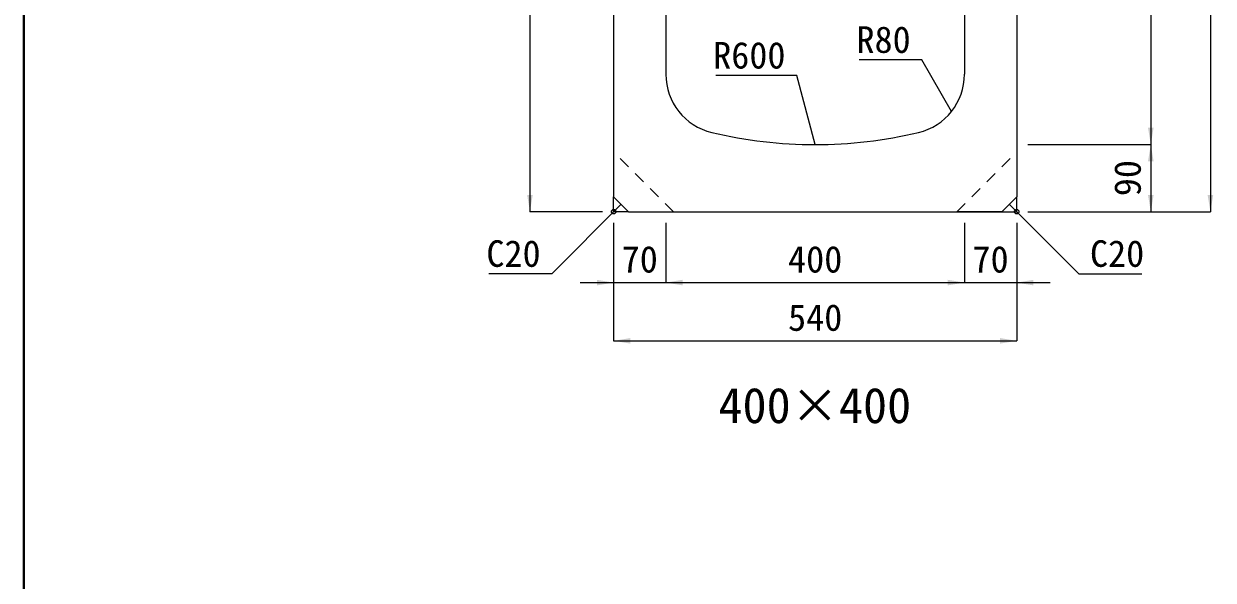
# Model space of a CAD drawing. Units: millimetres at full size; some dimension numbers follow another scale. Extents: x -3301 to 90699, y 107523 to 139162.
# Drawn here: x 12824 to 14418, y 130118 to 130864 of the extents above; entities that cross this region are included whole.
import ezdxf
from ezdxf.enums import TextEntityAlignment as Align

# ---------------------------------------------------------------- set-up
doc = ezdxf.new("R2010")
doc.units = ezdxf.units.MM
doc.header["$LTSCALE"] = 21
doc.linetypes.add('USER1', pattern=[1.35, 0.75, -0.6])
for name, color, linetype, lineweight in [('0_2', 7, 'USER1', 9), ('図枠', 7, 'Continuous', 5), ('寸法線', 7, 'Continuous', 9), ('引出線', 4, 'Continuous', 9), ('本体', 2, 'Continuous', 9), ('補助線', 8, 'Continuous', 13)]:
    doc.layers.add(name, color=color, linetype=linetype, lineweight=lineweight)
doc.styles.add('ＭＳ ゴシック', font='')
doc.styles.get('ＭＳ ゴシック').set_extended_font_data('MS Gothic')

# ---------------------------------------------------------------- blocks, each defined once
blk = doc.blocks.new('filled_arrow')
at = {"color": 0, "linetype": 'Continuous', "lineweight": -2}
blk.add_solid([(7.5, 1.25), (0, 0), (7.5, -1.25)], dxfattribs=at)

msp = doc.modelspace()

# ---------------------------------------------------------------- linework, layer by layer
at = {"layer": '図枠', "lineweight": 40}
msp.add_line((12824.21, 128499.01), (12824.21, 135424.01), dxfattribs=at)
at = {"layer": '寸法線'}
for p, q in [((14414.08, 131255.05), (14414.08, 130612.05)), ((13502.39, 131192.05), (13502.39, 130612.05)), ((14334.22, 131102.05), (14334.22, 130702.05)), ((14169.51, 130702.05), (14334.22, 130702.05)), ((14169.51, 130702.05), (14334.22, 130702.05)), ((14334.22, 130702.05), (14334.22, 130612.05)), ((13599.51, 130612.05), (13502.39, 130612.05)), ((14169.51, 130612.05), (14334.22, 130612.05)), ((14169.51, 130612.05), (14414.08, 130612.05)), ((13614.51, 130597.05), (13614.51, 130517.11)), ((13614.51, 130597.05), (13614.51, 130439.07)), ((13684.51, 130597.05), (13684.51, 130517.11)), ((13684.51, 130597.05), (13684.51, 130517.11)), ((14084.51, 130597.05), (14084.51, 130517.11)), ((14084.51, 130597.05), (14084.51, 130517.11)), ((14154.51, 130597.05), (14154.51, 130517.11)), ((14154.51, 130597.05), (14154.51, 130439.07)), ((13569.51, 130517.11), (13729.51, 130517.11)), ((13684.51, 130517.11), (14084.51, 130517.11)), ((14039.51, 130517.11), (14199.51, 130517.11)), ((13614.51, 130439.07), (14154.51, 130439.07))]:
    msp.add_line(p, q, dxfattribs=at)
at = {"layer": '引出線'}
for points in [[(14067.27, 130746.47), (14027.48, 130815.39), (13943.57, 130815.39)], [(13884.51, 130702.05), (13859.76, 130794.42), (13751.49, 130794.42)], [(13624.51, 130622.05), (13531.67, 130528.82), (13447.38, 130528.82)], [(14144.51, 130622.05), (14237.74, 130528.82), (14322.03, 130528.82)]]:
    msp.add_lwpolyline(points, dxfattribs=at)
at = {"layer": '本体', "lineweight": 13}
for p, q in [((14154.51, 131249.05), (14154.51, 130632.05)), ((13614.51, 131186.05), (13614.51, 130632.05)), ((13684.51, 131022.05), (13684.51, 130796.09)), ((14084.51, 131022.05), (14084.51, 130796.09)), ((13634.51, 130612.05), (13614.51, 130632.05)), ((14134.51, 130612.05), (14154.51, 130632.05)), ((13634.51, 130612.05), (14134.51, 130612.05)), ((14134.51, 130612.05), (14074.51, 130612.05))]:
    msp.add_line(p, q, dxfattribs=at)
at = {"layer": '本体', "color": 7, "linetype": 'USER1'}
for p, q in [((13694.51, 130612.05), (13614.51, 130692.05)), ((14074.51, 130612.05), (14154.51, 130692.05))]:
    msp.add_line(p, q, dxfattribs=at)
at = {"layer": '本体', "lineweight": 13}
for centre, radius, start, end in [((13764.51, 130796.09), 80, 180, 256.65764), ((14004.51, 130796.09), 80, 283.34236, 0), ((13884.51, 131302.05), 600, 256.65764, 283.34236)]:
    msp.add_arc(centre, radius, start, end, dxfattribs=at)
at = {"layer": '補助線'}
for p, q in [((13614.51, 130612.05), (13614.51, 130632.05)), ((14154.51, 130612.05), (14154.51, 130632.05)), ((13634.51, 130612.05), (13614.51, 130612.05)), ((14134.51, 130612.05), (14154.51, 130612.05))]:
    msp.add_line(p, q, dxfattribs=at)
for centre in [(13614.51, 130612.05), (14154.51, 130612.05)]:
    msp.add_circle(centre, 3, dxfattribs=at)

# ---------------------------------------------------------------- block references
at = {"layer": '寸法線', "xscale": 3, "yscale": 3}
for p, rotation in [((14334.22, 130702.05), 90), ((14334.22, 130702.05), 270), ((13502.39, 130612.05), 90), ((14334.22, 130612.05), 90), ((14414.08, 130612.05), 90), ((13614.51, 130517.11), 180), ((14084.51, 130517.11), 180), ((14084.51, 130517.11), 180), ((14154.51, 130439.07), 180)]:
    msp.add_blockref('filled_arrow', p, dxfattribs=dict(at, rotation=rotation))
for p in [(13684.51, 130517.11), (13684.51, 130517.11), (14154.51, 130517.11), (13614.51, 130439.07)]:
    msp.add_blockref('filled_arrow', p, dxfattribs=at)
at = {"layer": '引出線', "xscale": 0.12, "yscale": 0.12}
for p, rotation in [((14067.27, 130746.47), 120), ((13884.51, 130702.05), 105), ((13624.51, 130622.05), 225.1), ((14144.51, 130622.05), 315)]:
    msp.add_blockref('filled_arrow', p, dxfattribs=dict(at, rotation=rotation))

# ---------------------------------------------------------------- texts
at = {"layer": '0_2', "style": 'ＭＳ ゴシック'}
msp.add_text('400×400', height=47.47, dxfattribs=at).set_placement((13884.03, 130352.6), align=Align.MIDDLE_CENTER)
at = {"layer": '寸法線', "style": 'ＭＳ ゴシック'}
msp.add_text('90', height=35.6, rotation=90, dxfattribs=at).set_placement((14302.97, 130657.05), align=Align.MIDDLE_CENTER)
for s, p in [('70', (13649.51, 130548.36)), ('400', (13884.51, 130548.36)), ('70', (14119.51, 130548.36)), ('540', (13884.51, 130470.32))]:
    msp.add_text(s, height=35.6, dxfattribs=at).set_placement(p, align=Align.MIDDLE_CENTER)
at = {"layer": '引出線', "style": 'ＭＳ ゴシック'}
for s, p in [('R80', (14012.48, 130860.39)), ('R600', (13844.76, 130839.42)), ('C20', (13516.67, 130573.82))]:
    msp.add_text(s, height=35.6, dxfattribs=at).set_placement(p, align=Align.TOP_RIGHT)
msp.add_text('C20', height=35.6, dxfattribs=at).set_placement((14252.74, 130573.82), align=Align.TOP_LEFT)

doc.saveas('drawing.dxf')
